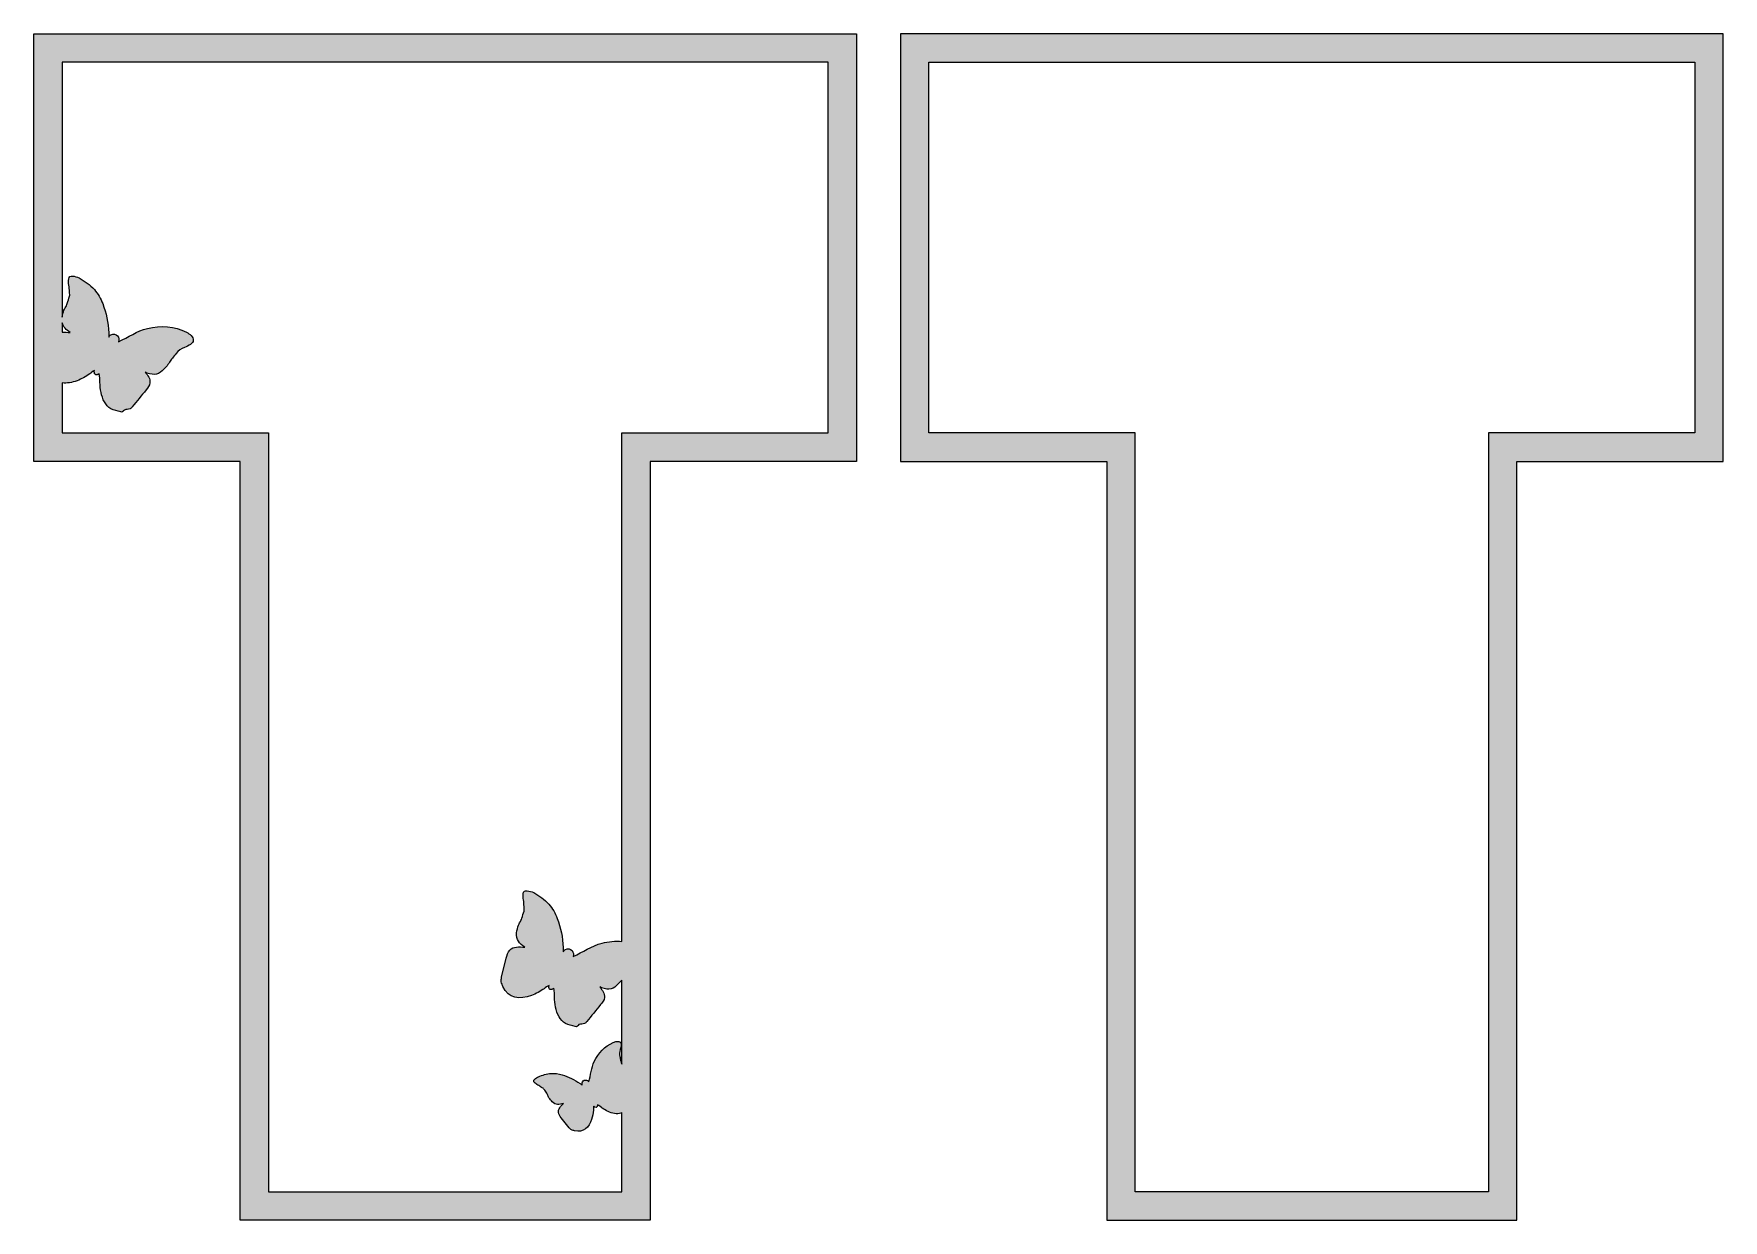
# Model space of a CAD drawing. Header units: millimetres. Extents: x 91 to 649, y -301 to -24.
# Drawn here: x 370.4 to 548.4, y -300.7 to -175.7 of the extents above; entities that cross this region are included whole.
import ezdxf

# ---------------------------------------------------------------- set-up
doc = ezdxf.new("R2010")
doc.units = ezdxf.units.MM
doc.header["$MEASUREMENT"] = 0
doc.layers.add('Layer 2', color=7, linetype='Continuous')
doc.layers.add('Layer 3', color=7, linetype='Continuous')

msp = doc.modelspace()

# ---------------------------------------------------------------- hatches: boundary and pattern name
at = {"layer": 'Layer 2'}
h = msp.add_hatch(color=2, dxfattribs=at)
h.dxf.hatch_style = 2
h.paths.add_polyline_path([(548.44, -175.7), (461.73, -175.7), (461.73, -220.76), (483.47, -220.76), (483.47, -246.85), (483.47, -246.85), (483.47, -300.73), (526.7, -300.73), (526.7, -246.85), (526.69, -246.85), (526.69, -220.76), (548.44, -220.76)])
h.paths.add_polyline_path([(545.44, -178.7), (545.44, -217.76), (526.69, -217.76), (523.69, -217.76), (523.69, -220.76), (523.69, -246.85), (523.7, -249.85), (523.7, -297.73), (486.47, -297.73), (486.47, -249.85), (486.47, -249.85), (486.47, -246.85), (486.47, -220.76), (486.47, -217.76), (483.47, -217.76), (464.73, -217.76), (464.73, -178.7)])
at = {"layer": 'Layer 3'}
h = msp.add_hatch(color=1, dxfattribs=at)
h.dxf.hatch_style = 2
edge = h.paths.add_edge_path()
edge.add_spline(control_points=[(370.41, -175.7), (370.41, -175.7), (370.41, -175.7), (370.41, -175.7), (370.41, -175.7), (370.41, -218.54), (370.41, -218.54), (370.41, -218.54), (370.41, -220.76), (370.41, -220.76), (370.41, -220.76), (392.16, -220.76), (392.16, -220.76), (392.16, -220.76), (392.16, -232.44), (392.16, -232.44), (392.15, -232.44), (392.15, -232.44), (392.15, -232.44), (392.15, -232.44), (392.15, -300.73), (392.15, -300.73), (392.15, -300.73), (392.15, -300.73), (392.15, -300.73), (392.15, -300.73), (392.15, -300.73), (392.15, -300.73), (392.15, -300.73), (435.38, -300.73), (435.38, -300.73), (435.38, -300.73), (435.38, -300.73), (435.38, -300.73), (435.38, -300.73), (435.38, -300.73), (435.38, -300.73), (435.38, -300.73), (435.38, -233.83), (435.38, -233.83), (435.38, -233.83), (435.38, -233.83), (435.37, -233.82), (435.37, -233.82), (435.37, -220.76), (435.37, -220.76), (435.37, -220.76), (457.12, -220.76), (457.12, -220.76), (457.12, -220.76), (457.12, -218.56), (457.12, -218.56), (457.12, -218.56), (457.12, -175.7), (457.12, -175.7), (457.12, -175.7), (457.12, -175.7), (457.12, -175.7), (457.12, -175.7), (370.41, -175.7), (370.41, -175.7)], knot_values=[0, 0, 0, 0, 1, 1, 1, 2, 2, 2, 3, 3, 3, 4, 4, 4, 5, 5, 5, 6, 6, 6, 7, 7, 7, 8, 8, 8, 9, 9, 9, 10, 10, 10, 11, 11, 11, 12, 12, 12, 13, 13, 13, 14, 14, 14, 15, 15, 15, 16, 16, 16, 17, 17, 17, 18, 18, 18, 19, 19, 19, 20, 20, 20, 20], degree=3, periodic=1)
edge = h.paths.add_edge_path()
edge.add_spline(control_points=[(373.41, -206.18), (373.52, -206.6), (373.85, -206.91), (374.24, -207.19), (373.97, -207.16), (373.68, -207.13), (373.41, -207.16), (373.41, -207.16), (373.41, -206.18), (373.41, -206.18)], knot_values=[0, 0, 0, 0, 1, 1, 1, 2, 2, 2, 3, 3, 3, 3], degree=3, periodic=1)
edge = h.paths.add_edge_path()
edge.add_spline(control_points=[(432.37, -217.76), (432.37, -217.76), (432.37, -220.76), (432.37, -220.76), (432.37, -220.76), (432.37, -246.85), (432.37, -246.85), (432.37, -246.85), (432.38, -249.85), (432.38, -249.85), (432.38, -249.85), (432.38, -271.36), (432.38, -271.36), (431.68, -271.29), (430.97, -271.35), (430.29, -271.53), (429.16, -271.81), (428.28, -272.48), (427.25, -272.93), (427.31, -272.72), (427.29, -272.51), (427.13, -272.32), (426.96, -272.12), (426.68, -272.06), (426.44, -272.2), (426.34, -272.26), (426.26, -272.35), (426.21, -272.45), (426.21, -272.3), (426.21, -272.14), (426.2, -271.99), (426.15, -270.93), (425.95, -269.91), (425.57, -268.92), (425.36, -268.38), (425.07, -267.88), (424.69, -267.44), (424.23, -266.93), (423.68, -266.54), (423.09, -266.21), (422.88, -266.1), (422.63, -266.05), (422.39, -266.01), (422.17, -265.97), (422.01, -266.1), (421.99, -266.32), (421.97, -266.54), (421.94, -266.77), (422, -266.97), (422.06, -267.21), (422.06, -267.43), (422.07, -267.66), (422.07, -267.75), (422.09, -267.85), (422.09, -267.94), (422.1, -268.01), (422.1, -268.08), (422.08, -268.15), (422, -268.4), (421.92, -268.65), (421.83, -268.9), (421.81, -268.98), (421.79, -269.07), (421.75, -269.14), (421.67, -269.3), (421.54, -269.45), (421.49, -269.62), (421.4, -269.89), (421.33, -270.17), (421.29, -270.45), (421.19, -271.15), (421.6, -271.59), (422.14, -271.97), (421.59, -271.9), (420.94, -271.86), (420.56, -272.27), (420.34, -272.5), (420.26, -272.82), (420.18, -273.13), (420.18, -273.13), (419.71, -275.13), (419.71, -275.13), (419.67, -275.28), (419.63, -275.44), (419.66, -275.6), (419.67, -275.7), (419.71, -275.79), (419.75, -275.87), (419.78, -275.95), (419.82, -276.02), (419.85, -276.1), (420.42, -277.41), (421.63, -277.51), (422.87, -277.04), (423.35, -276.86), (423.78, -276.61), (424.2, -276.33), (424.34, -276.24), (424.52, -276.05), (424.71, -275.98), (424.68, -276.05), (424.67, -276.13), (424.69, -276.22), (424.71, -276.34), (424.8, -276.42), (424.93, -276.42), (424.97, -276.42), (425.01, -276.41), (425.04, -276.39), (425.07, -276.39), (425.1, -276.38), (425.13, -276.35), (425.16, -276.34), (425.18, -276.32), (425.2, -276.29), (425.29, -276.59), (425.27, -277.01), (425.28, -277.21), (425.31, -277.91), (425.4, -278.66), (425.76, -279.28), (425.92, -279.56), (426.14, -279.84), (426.43, -280), (426.75, -280.19), (427.14, -280.17), (427.47, -280.33), (427.68, -280.42), (427.71, -280.2), (427.86, -280.12), (428.05, -280.03), (428.26, -280.09), (428.45, -280.01), (428.54, -279.97), (428.62, -279.88), (428.68, -279.8), (429.17, -279.2), (429.66, -278.61), (430.14, -278.01), (430.33, -277.79), (430.52, -277.55), (430.55, -277.26), (430.6, -276.85), (430.32, -276.47), (430.05, -276.15), (430.18, -276.3), (430.81, -276.38), (431.02, -276.38), (431.33, -276.37), (431.61, -276.23), (431.83, -276.01), (432.02, -275.82), (432.21, -275.64), (432.38, -275.43), (432.38, -275.43), (432.38, -284.29), (432.38, -284.29), (432.37, -284.26), (432.36, -284.24), (432.35, -284.21), (432.31, -284.11), (432.28, -284), (432.25, -283.89), (432.22, -283.75), (432.21, -283.61), (432.17, -283.48), (432.08, -283.24), (432.13, -283), (432.2, -282.75), (432.25, -282.61), (432.3, -282.45), (432.31, -282.3), (432.34, -282), (432.16, -281.85), (431.85, -281.88), (431.72, -281.9), (431.59, -281.94), (431.46, -282), (430.58, -282.4), (429.88, -283.13), (429.47, -283.99), (429.14, -284.7), (429.11, -285.42), (428.91, -286.15), (428.83, -286.03), (428.71, -285.96), (428.54, -285.96), (428.36, -285.97), (428.21, -286.1), (428.18, -286.27), (428.17, -286.36), (428.18, -286.43), (428.21, -286.5), (428.13, -286.43), (428.05, -286.37), (427.97, -286.31), (427.39, -285.92), (426.76, -285.6), (426.08, -285.4), (425.7, -285.29), (425.32, -285.24), (424.92, -285.27), (424.46, -285.3), (424.02, -285.43), (423.59, -285.61), (423.44, -285.67), (423.31, -285.78), (423.18, -285.89), (423.07, -285.99), (423.07, -286.12), (423.18, -286.23), (423.28, -286.32), (423.39, -286.43), (423.52, -286.49), (423.67, -286.55), (423.79, -286.64), (423.91, -286.73), (423.96, -286.76), (424.02, -286.79), (424.07, -286.83), (424.11, -286.85), (424.15, -286.88), (424.17, -286.92), (424.27, -287.06), (424.37, -287.21), (424.47, -287.35), (424.5, -287.4), (424.53, -287.44), (424.55, -287.49), (424.6, -287.6), (424.63, -287.73), (424.69, -287.82), (424.8, -287.98), (424.92, -288.13), (425.05, -288.27), (425.37, -288.6), (425.78, -288.56), (426.22, -288.43), (425.94, -288.7), (425.64, -289.02), (425.69, -289.38), (425.72, -289.59), (425.85, -289.76), (425.98, -289.93), (425.98, -289.93), (426.83, -290.99), (426.83, -290.99), (426.9, -291.07), (426.96, -291.15), (427.06, -291.2), (427.12, -291.23), (427.18, -291.25), (427.24, -291.26), (427.29, -291.28), (427.35, -291.29), (427.4, -291.3), (428.34, -291.54), (428.91, -290.94), (429.19, -290.1), (429.3, -289.78), (429.36, -289.45), (429.39, -289.12), (429.41, -289.01), (429.38, -288.84), (429.42, -288.71), (429.45, -288.75), (429.49, -288.79), (429.54, -288.82), (429.62, -288.86), (429.7, -288.84), (429.75, -288.77), (429.77, -288.75), (429.78, -288.73), (429.79, -288.7), (429.8, -288.69), (429.81, -288.67), (429.8, -288.64), (429.81, -288.62), (429.81, -288.6), (429.8, -288.58), (430, -288.66), (430.21, -288.83), (430.32, -288.91), (430.7, -289.18), (431.13, -289.43), (431.61, -289.5), (431.83, -289.52), (432.07, -289.52), (432.28, -289.44), (432.32, -289.42), (432.35, -289.4), (432.38, -289.39), (432.38, -289.39), (432.38, -297.73), (432.38, -297.73), (432.38, -297.73), (395.15, -297.73), (395.15, -297.73), (395.15, -297.73), (395.15, -249.85), (395.15, -249.85), (395.15, -249.85), (395.16, -249.85), (395.16, -249.85), (395.16, -249.85), (395.16, -246.85), (395.16, -246.85), (395.16, -246.85), (395.16, -220.76), (395.16, -220.76), (395.16, -220.76), (395.16, -217.76), (395.16, -217.76), (395.16, -217.76), (392.16, -217.76), (392.16, -217.76), (392.16, -217.76), (373.41, -217.76), (373.41, -217.76), (373.41, -217.76), (373.41, -212.49), (373.41, -212.49), (373.89, -212.56), (374.43, -212.46), (374.97, -212.26), (375.44, -212.08), (375.88, -211.83), (376.3, -211.55), (376.44, -211.46), (376.62, -211.27), (376.81, -211.2), (376.78, -211.27), (376.77, -211.36), (376.79, -211.44), (376.81, -211.56), (376.9, -211.64), (377.03, -211.64), (377.07, -211.64), (377.11, -211.63), (377.14, -211.61), (377.17, -211.61), (377.2, -211.6), (377.23, -211.57), (377.25, -211.56), (377.28, -211.54), (377.3, -211.52), (377.39, -211.81), (377.37, -212.23), (377.38, -212.43), (377.4, -213.13), (377.5, -213.88), (377.86, -214.5), (378.02, -214.78), (378.24, -215.06), (378.53, -215.22), (378.85, -215.41), (379.24, -215.39), (379.57, -215.55), (379.78, -215.64), (379.81, -215.42), (379.96, -215.35), (380.15, -215.25), (380.36, -215.31), (380.55, -215.23), (380.64, -215.19), (380.71, -215.1), (380.78, -215.02), (381.27, -214.42), (381.76, -213.83), (382.24, -213.23), (382.43, -213.01), (382.62, -212.77), (382.65, -212.48), (382.7, -212.07), (382.42, -211.69), (382.15, -211.37), (382.27, -211.52), (382.91, -211.6), (383.12, -211.6), (383.43, -211.59), (383.71, -211.45), (383.93, -211.23), (384.21, -210.95), (384.52, -210.67), (384.72, -210.31), (384.8, -210.16), (384.9, -210.02), (385.01, -209.89), (385.13, -209.72), (385.29, -209.58), (385.4, -209.4), (385.61, -209.06), (385.94, -208.89), (386.29, -208.75), (386.5, -208.66), (386.73, -208.57), (386.92, -208.44), (387.3, -208.18), (387.3, -207.84), (386.99, -207.51), (386.85, -207.37), (386.68, -207.25), (386.51, -207.16), (385.24, -206.51), (383.76, -206.4), (382.39, -206.75), (381.26, -207.03), (380.38, -207.7), (379.34, -208.15), (379.41, -207.94), (379.39, -207.73), (379.23, -207.54), (379.06, -207.34), (378.77, -207.28), (378.54, -207.42), (378.43, -207.48), (378.36, -207.57), (378.31, -207.67), (378.31, -207.52), (378.31, -207.36), (378.3, -207.21), (378.25, -206.15), (378.05, -205.13), (377.67, -204.14), (377.46, -203.6), (377.17, -203.1), (376.79, -202.66), (376.33, -202.15), (375.78, -201.76), (375.19, -201.43), (374.98, -201.32), (374.73, -201.27), (374.49, -201.23), (374.27, -201.19), (374.11, -201.32), (374.09, -201.54), (374.07, -201.76), (374.04, -201.99), (374.1, -202.19), (374.16, -202.43), (374.16, -202.65), (374.17, -202.88), (374.17, -202.97), (374.19, -203.07), (374.19, -203.16), (374.2, -203.23), (374.2, -203.3), (374.18, -203.37), (374.1, -203.62), (374.01, -203.87), (373.93, -204.12), (373.91, -204.2), (373.89, -204.29), (373.85, -204.36), (373.77, -204.52), (373.64, -204.67), (373.59, -204.84), (373.51, -205.07), (373.45, -205.31), (373.41, -205.55), (373.41, -205.55), (373.41, -178.7), (373.41, -178.7), (373.41, -178.7), (454.12, -178.7), (454.12, -178.7), (454.12, -178.7), (454.12, -217.76), (454.12, -217.76), (454.12, -217.76), (435.37, -217.76), (435.37, -217.76), (435.37, -217.76), (432.37, -217.76), (432.37, -217.76)], knot_values=[0, 0, 0, 0, 1, 1, 1, 2, 2, 2, 3, 3, 3, 4, 4, 4, 5, 5, 5, 6, 6, 6, 7, 7, 7, 8, 8, 8, 9, 9, 9, 10, 10, 10, 11, 11, 11, 12, 12, 12, 13, 13, 13, 14, 14, 14, 15, 15, 15, 16, 16, 16, 17, 17, 17, 18, 18, 18, 19, 19, 19, 20, 20, 20, 21, 21, 21, 22, 22, 22, 23, 23, 23, 24, 24, 24, 25, 25, 25, 26, 26, 26, 27, 27, 27, 28, 28, 28, 29, 29, 29, 30, 30, 30, 31, 31, 31, 32, 32, 32, 33, 33, 33, 34, 34, 34, 35, 35, 35, 36, 36, 36, 37, 37, 37, 38, 38, 38, 39, 39, 39, 40, 40, 40, 41, 41, 41, 42, 42, 42, 43, 43, 43, 44, 44, 44, 45, 45, 45, 46, 46, 46, 47, 47, 47, 48, 48, 48, 49, 49, 49, 50, 50, 50, 51, 51, 51, 52, 52, 52, 53, 53, 53, 54, 54, 54, 55, 55, 55, 56, 56, 56, 57, 57, 57, 58, 58, 58, 59, 59, 59, 60, 60, 60, 61, 61, 61, 62, 62, 62, 63, 63, 63, 64, 64, 64, 65, 65, 65, 66, 66, 66, 67, 67, 67, 68, 68, 68, 69, 69, 69, 70, 70, 70, 71, 71, 71, 72, 72, 72, 73, 73, 73, 74, 74, 74, 75, 75, 75, 76, 76, 76, 77, 77, 77, 78, 78, 78, 79, 79, 79, 80, 80, 80, 81, 81, 81, 82, 82, 82, 83, 83, 83, 84, 84, 84, 85, 85, 85, 86, 86, 86, 87, 87, 87, 88, 88, 88, 89, 89, 89, 90, 90, 90, 91, 91, 91, 92, 92, 92, 93, 93, 93, 94, 94, 94, 95, 95, 95, 96, 96, 96, 97, 97, 97, 98, 98, 98, 99, 99, 99, 100, 100, 100, 101, 101, 101, 102, 102, 102, 103, 103, 103, 104, 104, 104, 105, 105, 105, 106, 106, 106, 107, 107, 107, 108, 108, 108, 109, 109, 109, 110, 110, 110, 111, 111, 111, 112, 112, 112, 113, 113, 113, 114, 114, 114, 115, 115, 115, 116, 116, 116, 117, 117, 117, 118, 118, 118, 119, 119, 119, 120, 120, 120, 121, 121, 121, 122, 122, 122, 123, 123, 123, 124, 124, 124, 125, 125, 125, 126, 126, 126, 127, 127, 127, 128, 128, 128, 129, 129, 129, 130, 130, 130, 131, 131, 131, 132, 132, 132, 133, 133, 133, 134, 134, 134, 135, 135, 135, 136, 136, 136, 137, 137, 137, 138, 138, 138, 139, 139, 139, 140, 140, 140, 141, 141, 141, 142, 142, 142, 143, 143, 143, 144, 144, 144, 145, 145, 145, 146, 146, 146, 147, 147, 147, 148, 148, 148, 149, 149, 149, 150, 150, 150, 151, 151, 151, 152, 152, 152, 153, 153, 153, 154, 154, 154, 155, 155, 155, 156, 156, 156, 157, 157, 157, 158, 158, 158, 158], degree=3, periodic=1)

# ---------------------------------------------------------------- linework, layer by layer
at = {"layer": 'Layer 2', "lineweight": 0}
for points in [[(548.44, -175.7), (461.73, -175.7), (461.73, -220.76), (483.47, -220.76), (483.47, -246.85), (483.47, -246.85), (483.47, -300.73), (526.7, -300.73), (526.7, -246.85), (526.69, -246.85), (526.69, -220.76), (548.44, -220.76), (548.44, -175.7), (548.44, -175.7)], [(545.44, -178.7), (545.44, -217.76), (526.69, -217.76), (523.69, -217.76), (523.69, -220.76), (523.69, -246.85), (523.7, -249.85), (523.7, -297.73), (486.47, -297.73), (486.47, -249.85), (486.47, -249.85), (486.47, -246.85), (486.47, -220.76), (486.47, -217.76), (483.47, -217.76), (464.73, -217.76), (464.73, -178.7), (545.44, -178.7)]]:
    msp.add_lwpolyline(points, dxfattribs=at)
at = {"layer": 'Layer 3', "lineweight": 0}
for points, knots in [([(370.41, -175.7), (370.41, -175.7), (370.41, -175.7), (370.41, -175.7), (370.41, -175.7), (370.41, -218.54), (370.41, -218.54), (370.41, -218.54), (370.41, -220.76), (370.41, -220.76), (370.41, -220.76), (392.16, -220.76), (392.16, -220.76), (392.16, -220.76), (392.16, -232.44), (392.16, -232.44), (392.15, -232.44), (392.15, -232.44), (392.15, -232.44), (392.15, -232.44), (392.15, -300.73), (392.15, -300.73), (392.15, -300.73), (392.15, -300.73), (392.15, -300.73), (392.15, -300.73), (392.15, -300.73), (392.15, -300.73), (392.15, -300.73), (435.38, -300.73), (435.38, -300.73), (435.38, -300.73), (435.38, -300.73), (435.38, -300.73), (435.38, -300.73), (435.38, -300.73), (435.38, -300.73), (435.38, -300.73), (435.38, -233.83), (435.38, -233.83), (435.38, -233.83), (435.38, -233.83), (435.37, -233.82), (435.37, -233.82), (435.37, -220.76), (435.37, -220.76), (435.37, -220.76), (457.12, -220.76), (457.12, -220.76), (457.12, -220.76), (457.12, -218.56), (457.12, -218.56), (457.12, -218.56), (457.12, -175.7), (457.12, -175.7), (457.12, -175.7), (457.12, -175.7), (457.12, -175.7), (457.12, -175.7), (370.41, -175.7), (370.41, -175.7)], [0, 0, 0, 0, 1, 1, 1, 2, 2, 2, 3, 3, 3, 4, 4, 4, 5, 5, 5, 6, 6, 6, 7, 7, 7, 8, 8, 8, 9, 9, 9, 10, 10, 10, 11, 11, 11, 12, 12, 12, 13, 13, 13, 14, 14, 14, 15, 15, 15, 16, 16, 16, 17, 17, 17, 18, 18, 18, 19, 19, 19, 20, 20, 20, 20]), ([(432.37, -217.76), (432.37, -217.76), (432.37, -220.76), (432.37, -220.76), (432.37, -220.76), (432.37, -246.85), (432.37, -246.85), (432.37, -246.85), (432.38, -249.85), (432.38, -249.85), (432.38, -249.85), (432.38, -271.36), (432.38, -271.36), (431.68, -271.29), (430.97, -271.35), (430.29, -271.53), (429.16, -271.81), (428.28, -272.48), (427.25, -272.93), (427.31, -272.72), (427.29, -272.51), (427.13, -272.32), (426.96, -272.12), (426.68, -272.06), (426.44, -272.2), (426.34, -272.26), (426.26, -272.35), (426.21, -272.45), (426.21, -272.3), (426.21, -272.14), (426.2, -271.99), (426.15, -270.93), (425.95, -269.91), (425.57, -268.92), (425.36, -268.38), (425.07, -267.88), (424.69, -267.44), (424.23, -266.93), (423.68, -266.54), (423.09, -266.21), (422.88, -266.1), (422.63, -266.05), (422.39, -266.01), (422.17, -265.97), (422.01, -266.1), (421.99, -266.32), (421.97, -266.54), (421.94, -266.77), (422, -266.97), (422.06, -267.21), (422.06, -267.43), (422.07, -267.66), (422.07, -267.75), (422.09, -267.85), (422.09, -267.94), (422.1, -268.01), (422.1, -268.08), (422.08, -268.15), (422, -268.4), (421.92, -268.65), (421.83, -268.9), (421.81, -268.98), (421.79, -269.07), (421.75, -269.14), (421.67, -269.3), (421.54, -269.45), (421.49, -269.62), (421.4, -269.89), (421.33, -270.17), (421.29, -270.45), (421.19, -271.15), (421.6, -271.59), (422.14, -271.97), (421.59, -271.9), (420.94, -271.86), (420.56, -272.27), (420.34, -272.5), (420.26, -272.82), (420.18, -273.13), (420.18, -273.13), (419.71, -275.13), (419.71, -275.13), (419.67, -275.28), (419.63, -275.44), (419.66, -275.6), (419.67, -275.7), (419.71, -275.79), (419.75, -275.87), (419.78, -275.95), (419.82, -276.02), (419.85, -276.1), (420.42, -277.41), (421.63, -277.51), (422.87, -277.04), (423.35, -276.86), (423.78, -276.61), (424.2, -276.33), (424.34, -276.24), (424.52, -276.05), (424.71, -275.98), (424.68, -276.05), (424.67, -276.13), (424.69, -276.22), (424.71, -276.34), (424.8, -276.42), (424.93, -276.42), (424.97, -276.42), (425.01, -276.41), (425.04, -276.39), (425.07, -276.39), (425.1, -276.38), (425.13, -276.35), (425.16, -276.34), (425.18, -276.32), (425.2, -276.29), (425.29, -276.59), (425.27, -277.01), (425.28, -277.21), (425.31, -277.91), (425.4, -278.66), (425.76, -279.28), (425.92, -279.56), (426.14, -279.84), (426.43, -280), (426.75, -280.19), (427.14, -280.17), (427.47, -280.33), (427.68, -280.42), (427.71, -280.2), (427.86, -280.12), (428.05, -280.03), (428.26, -280.09), (428.45, -280.01), (428.54, -279.97), (428.62, -279.88), (428.68, -279.8), (429.17, -279.2), (429.66, -278.61), (430.14, -278.01), (430.33, -277.79), (430.52, -277.55), (430.55, -277.26), (430.6, -276.85), (430.32, -276.47), (430.05, -276.15), (430.18, -276.3), (430.81, -276.38), (431.02, -276.38), (431.33, -276.37), (431.61, -276.23), (431.83, -276.01), (432.02, -275.82), (432.21, -275.64), (432.38, -275.43), (432.38, -275.43), (432.38, -284.29), (432.38, -284.29), (432.37, -284.26), (432.36, -284.24), (432.35, -284.21), (432.31, -284.11), (432.28, -284), (432.25, -283.89), (432.22, -283.75), (432.21, -283.61), (432.17, -283.48), (432.08, -283.24), (432.13, -283), (432.2, -282.75), (432.25, -282.61), (432.3, -282.45), (432.31, -282.3), (432.34, -282), (432.16, -281.85), (431.85, -281.88), (431.72, -281.9), (431.59, -281.94), (431.46, -282), (430.58, -282.4), (429.88, -283.13), (429.47, -283.99), (429.14, -284.7), (429.11, -285.42), (428.91, -286.15), (428.83, -286.03), (428.71, -285.96), (428.54, -285.96), (428.36, -285.97), (428.21, -286.1), (428.18, -286.27), (428.17, -286.36), (428.18, -286.43), (428.21, -286.5), (428.13, -286.43), (428.05, -286.37), (427.97, -286.31), (427.39, -285.92), (426.76, -285.6), (426.08, -285.4), (425.7, -285.29), (425.32, -285.24), (424.92, -285.27), (424.46, -285.3), (424.02, -285.43), (423.59, -285.61), (423.44, -285.67), (423.31, -285.78), (423.18, -285.89), (423.07, -285.99), (423.07, -286.12), (423.18, -286.23), (423.28, -286.32), (423.39, -286.43), (423.52, -286.49), (423.67, -286.55), (423.79, -286.64), (423.91, -286.73), (423.96, -286.76), (424.02, -286.79), (424.07, -286.83), (424.11, -286.85), (424.15, -286.88), (424.17, -286.92), (424.27, -287.06), (424.37, -287.21), (424.47, -287.35), (424.5, -287.4), (424.53, -287.44), (424.55, -287.49), (424.6, -287.6), (424.63, -287.73), (424.69, -287.82), (424.8, -287.98), (424.92, -288.13), (425.05, -288.27), (425.37, -288.6), (425.78, -288.56), (426.22, -288.43), (425.94, -288.7), (425.64, -289.02), (425.69, -289.38), (425.72, -289.59), (425.85, -289.76), (425.98, -289.93), (425.98, -289.93), (426.83, -290.99), (426.83, -290.99), (426.9, -291.07), (426.96, -291.15), (427.06, -291.2), (427.12, -291.23), (427.18, -291.25), (427.24, -291.26), (427.29, -291.28), (427.35, -291.29), (427.4, -291.3), (428.34, -291.54), (428.91, -290.94), (429.19, -290.1), (429.3, -289.78), (429.36, -289.45), (429.39, -289.12), (429.41, -289.01), (429.38, -288.84), (429.42, -288.71), (429.45, -288.75), (429.49, -288.79), (429.54, -288.82), (429.62, -288.86), (429.7, -288.84), (429.75, -288.77), (429.77, -288.75), (429.78, -288.73), (429.79, -288.7), (429.8, -288.69), (429.81, -288.67), (429.8, -288.64), (429.81, -288.62), (429.81, -288.6), (429.8, -288.58), (430, -288.66), (430.21, -288.83), (430.32, -288.91), (430.7, -289.18), (431.13, -289.43), (431.61, -289.5), (431.83, -289.52), (432.07, -289.52), (432.28, -289.44), (432.32, -289.42), (432.35, -289.4), (432.38, -289.39), (432.38, -289.39), (432.38, -297.73), (432.38, -297.73), (432.38, -297.73), (395.15, -297.73), (395.15, -297.73), (395.15, -297.73), (395.15, -249.85), (395.15, -249.85), (395.15, -249.85), (395.16, -249.85), (395.16, -249.85), (395.16, -249.85), (395.16, -246.85), (395.16, -246.85), (395.16, -246.85), (395.16, -220.76), (395.16, -220.76), (395.16, -220.76), (395.16, -217.76), (395.16, -217.76), (395.16, -217.76), (392.16, -217.76), (392.16, -217.76), (392.16, -217.76), (373.41, -217.76), (373.41, -217.76), (373.41, -217.76), (373.41, -212.49), (373.41, -212.49), (373.89, -212.56), (374.43, -212.46), (374.97, -212.26), (375.44, -212.08), (375.88, -211.83), (376.3, -211.55), (376.44, -211.46), (376.62, -211.27), (376.81, -211.2), (376.78, -211.27), (376.77, -211.36), (376.79, -211.44), (376.81, -211.56), (376.9, -211.64), (377.03, -211.64), (377.07, -211.64), (377.11, -211.63), (377.14, -211.61), (377.17, -211.61), (377.2, -211.6), (377.23, -211.57), (377.25, -211.56), (377.28, -211.54), (377.3, -211.52), (377.39, -211.81), (377.37, -212.23), (377.38, -212.43), (377.4, -213.13), (377.5, -213.88), (377.86, -214.5), (378.02, -214.78), (378.24, -215.06), (378.53, -215.22), (378.85, -215.41), (379.24, -215.39), (379.57, -215.55), (379.78, -215.64), (379.81, -215.42), (379.96, -215.35), (380.15, -215.25), (380.36, -215.31), (380.55, -215.23), (380.64, -215.19), (380.71, -215.1), (380.78, -215.02), (381.27, -214.42), (381.76, -213.83), (382.24, -213.23), (382.43, -213.01), (382.62, -212.77), (382.65, -212.48), (382.7, -212.07), (382.42, -211.69), (382.15, -211.37), (382.27, -211.52), (382.91, -211.6), (383.12, -211.6), (383.43, -211.59), (383.71, -211.45), (383.93, -211.23), (384.21, -210.95), (384.52, -210.67), (384.72, -210.31), (384.8, -210.16), (384.9, -210.02), (385.01, -209.89), (385.13, -209.72), (385.29, -209.58), (385.4, -209.4), (385.61, -209.06), (385.94, -208.89), (386.29, -208.75), (386.5, -208.66), (386.73, -208.57), (386.92, -208.44), (387.3, -208.18), (387.3, -207.84), (386.99, -207.51), (386.85, -207.37), (386.68, -207.25), (386.51, -207.16), (385.24, -206.51), (383.76, -206.4), (382.39, -206.75), (381.26, -207.03), (380.38, -207.7), (379.34, -208.15), (379.41, -207.94), (379.39, -207.73), (379.23, -207.54), (379.06, -207.34), (378.77, -207.28), (378.54, -207.42), (378.43, -207.48), (378.36, -207.57), (378.31, -207.67), (378.31, -207.52), (378.31, -207.36), (378.3, -207.21), (378.25, -206.15), (378.05, -205.13), (377.67, -204.14), (377.46, -203.6), (377.17, -203.1), (376.79, -202.66), (376.33, -202.15), (375.78, -201.76), (375.19, -201.43), (374.98, -201.32), (374.73, -201.27), (374.49, -201.23), (374.27, -201.19), (374.11, -201.32), (374.09, -201.54), (374.07, -201.76), (374.04, -201.99), (374.1, -202.19), (374.16, -202.43), (374.16, -202.65), (374.17, -202.88), (374.17, -202.97), (374.19, -203.07), (374.19, -203.16), (374.2, -203.23), (374.2, -203.3), (374.18, -203.37), (374.1, -203.62), (374.01, -203.87), (373.93, -204.12), (373.91, -204.2), (373.89, -204.29), (373.85, -204.36), (373.77, -204.52), (373.64, -204.67), (373.59, -204.84), (373.51, -205.07), (373.45, -205.31), (373.41, -205.55), (373.41, -205.55), (373.41, -178.7), (373.41, -178.7), (373.41, -178.7), (454.12, -178.7), (454.12, -178.7), (454.12, -178.7), (454.12, -217.76), (454.12, -217.76), (454.12, -217.76), (435.37, -217.76), (435.37, -217.76), (435.37, -217.76), (432.37, -217.76), (432.37, -217.76)], [0, 0, 0, 0, 1, 1, 1, 2, 2, 2, 3, 3, 3, 4, 4, 4, 5, 5, 5, 6, 6, 6, 7, 7, 7, 8, 8, 8, 9, 9, 9, 10, 10, 10, 11, 11, 11, 12, 12, 12, 13, 13, 13, 14, 14, 14, 15, 15, 15, 16, 16, 16, 17, 17, 17, 18, 18, 18, 19, 19, 19, 20, 20, 20, 21, 21, 21, 22, 22, 22, 23, 23, 23, 24, 24, 24, 25, 25, 25, 26, 26, 26, 27, 27, 27, 28, 28, 28, 29, 29, 29, 30, 30, 30, 31, 31, 31, 32, 32, 32, 33, 33, 33, 34, 34, 34, 35, 35, 35, 36, 36, 36, 37, 37, 37, 38, 38, 38, 39, 39, 39, 40, 40, 40, 41, 41, 41, 42, 42, 42, 43, 43, 43, 44, 44, 44, 45, 45, 45, 46, 46, 46, 47, 47, 47, 48, 48, 48, 49, 49, 49, 50, 50, 50, 51, 51, 51, 52, 52, 52, 53, 53, 53, 54, 54, 54, 55, 55, 55, 56, 56, 56, 57, 57, 57, 58, 58, 58, 59, 59, 59, 60, 60, 60, 61, 61, 61, 62, 62, 62, 63, 63, 63, 64, 64, 64, 65, 65, 65, 66, 66, 66, 67, 67, 67, 68, 68, 68, 69, 69, 69, 70, 70, 70, 71, 71, 71, 72, 72, 72, 73, 73, 73, 74, 74, 74, 75, 75, 75, 76, 76, 76, 77, 77, 77, 78, 78, 78, 79, 79, 79, 80, 80, 80, 81, 81, 81, 82, 82, 82, 83, 83, 83, 84, 84, 84, 85, 85, 85, 86, 86, 86, 87, 87, 87, 88, 88, 88, 89, 89, 89, 90, 90, 90, 91, 91, 91, 92, 92, 92, 93, 93, 93, 94, 94, 94, 95, 95, 95, 96, 96, 96, 97, 97, 97, 98, 98, 98, 99, 99, 99, 100, 100, 100, 101, 101, 101, 102, 102, 102, 103, 103, 103, 104, 104, 104, 105, 105, 105, 106, 106, 106, 107, 107, 107, 108, 108, 108, 109, 109, 109, 110, 110, 110, 111, 111, 111, 112, 112, 112, 113, 113, 113, 114, 114, 114, 115, 115, 115, 116, 116, 116, 117, 117, 117, 118, 118, 118, 119, 119, 119, 120, 120, 120, 121, 121, 121, 122, 122, 122, 123, 123, 123, 124, 124, 124, 125, 125, 125, 126, 126, 126, 127, 127, 127, 128, 128, 128, 129, 129, 129, 130, 130, 130, 131, 131, 131, 132, 132, 132, 133, 133, 133, 134, 134, 134, 135, 135, 135, 136, 136, 136, 137, 137, 137, 138, 138, 138, 139, 139, 139, 140, 140, 140, 141, 141, 141, 142, 142, 142, 143, 143, 143, 144, 144, 144, 145, 145, 145, 146, 146, 146, 147, 147, 147, 148, 148, 148, 149, 149, 149, 150, 150, 150, 151, 151, 151, 152, 152, 152, 153, 153, 153, 154, 154, 154, 155, 155, 155, 156, 156, 156, 157, 157, 157, 158, 158, 158, 158]), ([(373.41, -206.18), (373.52, -206.6), (373.85, -206.91), (374.24, -207.19), (373.97, -207.16), (373.68, -207.13), (373.41, -207.16), (373.41, -207.16), (373.41, -206.18), (373.41, -206.18)], [0, 0, 0, 0, 1, 1, 1, 2, 2, 2, 3, 3, 3, 3])]:
    msp.add_open_spline(points, degree=3, knots=knots, dxfattribs=at)

doc.saveas('drawing.dxf')
